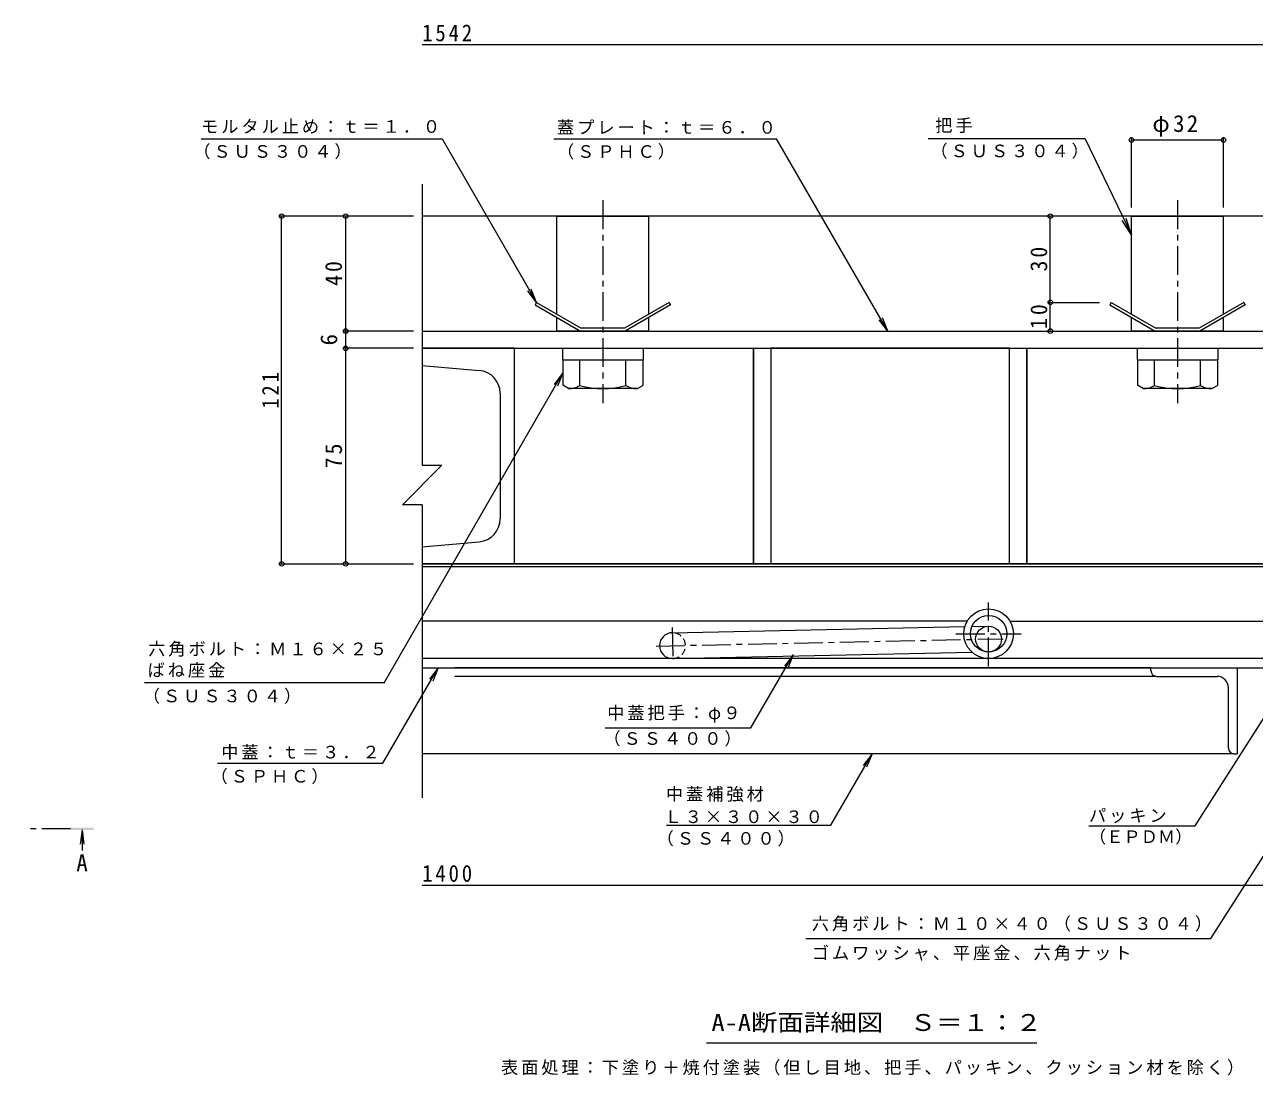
# Model space of a CAD drawing. Units: millimetres on the paper, enlarged 10 times, with parts at other scales. Extents: x -2620 to 2719, y -1962 to 1858.
# Drawn here: x -516 to 1624, y 29 to 1858 of the extents above; entities that cross this region are included whole.
import ezdxf
from ezdxf.enums import TextEntityAlignment as Align

# ---------------------------------------------------------------- set-up
doc = ezdxf.new("R2010")
doc.units = ezdxf.units.MM
doc.header["$LTSCALE"] = 10
doc.header["$PDMODE"] = 32
doc.header["$PDSIZE"] = 8
doc.linetypes.add('CHAIN1', pattern=[8, 5, -1, 1, -1])
doc.linetypes.add('DASHED1', pattern=[1.8, 1.2, -0.6])
for name, color, linetype, lineweight in [('0-2_仕上', 4, 'Continuous', 9), ('0-5_寸法', 7, 'Continuous', 9), ('D-2', 3, 'Continuous', 9), ('D-3', 4, 'Continuous', 9), ('D-5', 7, 'Continuous', 9), ('D-6', 6, 'Continuous', 9), ('D-8', 5, 'Continuous', 5), ('D-9', 134, 'Continuous', 5), ('D-A', 3, 'Continuous', 9), ('D-B', 6, 'Continuous', 9), ('D-C', 2, 'Continuous', 9), ('D-D', 4, 'Continuous', 9), ('D-E', 3, 'Continuous', 9), ('D-F', 7, 'Continuous', 9)]:
    doc.layers.add(name, color=color, linetype=linetype, lineweight=lineweight)
doc.styles.add('ＭＳ ゴシック', font='')
doc.styles.get('ＭＳ ゴシック').set_extended_font_data('MS Gothic')

msp = doc.modelspace()

# ---------------------------------------------------------------- linework, layer by layer
at = {"layer": '0-2_仕上', "linetype": 'CHAIN1'}
msp.add_line((-436.29, 457.96), (-516.32, 457.96), dxfattribs=at)
at = {"layer": '0-2_仕上'}
for q in [(-419.55, 431.18), (-413.02, 431.18), (-416.29, 420.36)]:
    msp.add_line((-416.29, 455.96), q, dxfattribs=at)
msp.add_solid([(-396.29, 455.96), (-396.29, 459.96), (-436.29, 455.96), (-436.29, 459.96)], dxfattribs=at)
at = {"layer": 'D-2'}
for p, q in [((175.57, 1324.24), (1858.73, 1324.24)), ((175.57, 1294.24), (1858.73, 1294.24))]:
    msp.add_line(p, q, dxfattribs=at)
at = {"layer": 'D-2', "linetype": 'CHAIN1'}
for p, q in [((1161.23, 740.75), (1161.23, 851.73)), ((1104.49, 797.49), (1217.97, 797.49))]:
    msp.add_line(p, q, dxfattribs=at)
at = {"layer": 'D-2'}
for radius in [43.25, 31.75]:
    msp.add_circle((1161.23, 797.49), radius, dxfattribs=at)
at = {"layer": 'D-3'}
for p, q in [((1873.73, 1524.24), (175.57, 1524.24)), ((374.54, 1374.24), (372.04, 1369.91)), ((372.04, 1369.91), (451.14, 1324.24)), ((374.54, 1374.24), (452.48, 1329.24)), ((605.42, 1374.24), (527.48, 1329.24)), ((607.92, 1369.91), (528.82, 1324.24)), ((605.42, 1374.24), (607.92, 1369.91)), ((1374.54, 1374.24), (1372.04, 1369.91)), ((1372.04, 1369.91), (1451.14, 1324.24)), ((1374.54, 1374.24), (1452.48, 1329.24)), ((1605.42, 1374.24), (1527.48, 1329.24)), ((1607.92, 1369.91), (1528.82, 1324.24)), ((1605.42, 1374.24), (1607.92, 1369.91)), ((527.48, 1329.24), (452.48, 1329.24)), ((1527.48, 1329.24), (1452.48, 1329.24)), ((451.14, 1324.24), (528.82, 1324.24)), ((1451.14, 1324.24), (1528.82, 1324.24))]:
    msp.add_line(p, q, dxfattribs=at)
at = {"layer": 'D-5'}
for p, q in [((-208.8, 1658.99), (210.13, 1658.99)), ((210.13, 1658.99), (374.54, 1374.24)), ((404.7, 1658.99), (791.88, 1658.99)), ((986.18, 1324.24), (791.88, 1658.99)), ((1329.57, 1658.99), (1056.31, 1658.99)), ((1329.57, 1658.99), (1409.98, 1491.9)), ((1409.98, 1491.9), (1400.61, 1520.4)), ((1409.98, 1491.9), (1393.55, 1517.01)), ((374.54, 1374.24), (359.32, 1394.08)), ((374.54, 1374.24), (364.97, 1397.34)), ((986.18, 1324.24), (970.91, 1344.04)), ((986.18, 1324.24), (976.56, 1347.32)), ((109.2, 712.2), (420.48, 1251.35)), ((420.48, 1251.35), (405.26, 1231.52)), ((420.48, 1251.35), (410.91, 1228.25)), ((821.24, 760.89), (805.98, 741.09)), ((821.24, 760.89), (811.62, 737.81)), ((107.23, 572.41), (203.48, 738.24)), ((203.48, 738.24), (188.21, 718.44)), ((203.48, 738.24), (193.86, 715.16)), ((109.2, 712.2), (-307.79, 712.2)), ((1520.49, 463.12), (1672.22, 701.22)), ((1548.27, 267.11), (1766.68, 609.86)), ((886.53, 464.29), (958.47, 588.24)), ((958.47, 588.24), (943.2, 568.44)), ((958.47, 588.24), (948.85, 565.16)), ((-180.49, 572.41), (107.23, 572.41)), ((600.99, 464.29), (886.53, 464.29)), ((1335.92, 463.12), (1520.49, 463.12)), ((843.4, 267.11), (1548.27, 267.11)), ((1245.24, 84.9), (670.24, 84.9))]:
    msp.add_line(p, q, dxfattribs=at)
msp.add_lwpolyline([(493.85, 633.97), (747.58, 633.97), (821.24, 760.89)], dxfattribs=at)
at = {"layer": 'D-6'}
for p, q in [((175.57, 919.24), (1953.73, 919.24)), ((175.57, 914.24), (1953.73, 914.24)), ((1123.85, 819.24), (175.57, 819.24)), ((1198.61, 819.24), (1768.73, 819.24)), ((610.76, 799.23), (1119.79, 809.88)), ((1132.11, 810.13), (1160.76, 810.73)), ((611.7, 754.24), (1132.53, 765.13)), ((1161.23, 765.73), (1161.7, 765.74))]:
    msp.add_line(p, q, dxfattribs=at)
at = {"layer": 'D-6', "linetype": 'CHAIN1'}
for p, q in [((610.57, 808.24), (611.82, 748.36)), ((582.71, 776.14), (1186.51, 788.77))]:
    msp.add_line(p, q, dxfattribs=at)
at = {"layer": 'D-6'}
msp.add_circle((1161.23, 788.24), 22.5, dxfattribs=at)
msp.add_arc((611.23, 776.74), 22.5, 90, 270, dxfattribs=at)
at = {"layer": 'D-6', "linetype": 'DASHED1'}
msp.add_arc((611.23, 776.74), 22.5, 270, 90, dxfattribs=at)
at = {"layer": 'D-8'}
for p, q in [((175.57, 1294.24), (1843.73, 1294.24)), ((1843.73, 919.24), (175.57, 919.24))]:
    msp.add_line(p, q, dxfattribs=at)
at = {"layer": 'D-9'}
for p, q in [((336.23, 1294.24), (175.57, 1294.24)), ((336.23, 919.24), (336.23, 1294.24)), ((175.57, 1264.55), (274.71, 1255.88)), ((420.48, 1274.24), (420.48, 1229.87)), ((449.98, 1229.73), (449.98, 1274.24)), ((529.98, 1229.73), (529.98, 1274.24)), ((559.48, 1274.24), (559.48, 1229.73)), ((1420.48, 1274.24), (1420.48, 1229.87)), ((1449.98, 1229.73), (1449.98, 1274.24)), ((1529.98, 1229.73), (1529.98, 1274.24)), ((1559.48, 1274.24), (1559.48, 1229.73)), ((430.02, 1224.36), (420.48, 1229.87)), ((549.98, 1224.24), (430.23, 1224.24)), ((549.98, 1224.24), (559.48, 1229.73)), ((1430.02, 1224.36), (1420.48, 1229.87)), ((1549.98, 1224.24), (1430.23, 1224.24)), ((1549.98, 1224.24), (1559.48, 1229.73)), ((311.23, 1216.03), (311.23, 997.46)), ((175.57, 948.94), (274.71, 957.61)), ((336.23, 919.24), (175.57, 919.24))]:
    msp.add_line(p, q, dxfattribs=at)
for centre, radius, start, end in [((271.23, 1216.03), 40, 0, 85.00056), ((431.27, 1258.75), 34.53, 267.86055, 302.81094), ((489.98, 1372.84), 148.6, 254.38446, 285.61554), ((548.69, 1258.75), 34.53, 237.18906, 272.13945), ((1431.27, 1258.75), 34.53, 267.86055, 302.81094), ((1489.98, 1372.84), 148.6, 254.38446, 285.61554), ((1548.69, 1258.75), 34.53, 237.18906, 272.13945), ((271.23, 997.46), 40, 275.00003, 0)]:
    msp.add_arc(centre, radius, start, end, dxfattribs=at)
at = {"layer": 'D-A'}
for p, q in [((1879.23, 754.24), (175.57, 754.24)), ((175.57, 738.24), (1879.23, 738.24))]:
    msp.add_line(p, q, dxfattribs=at)
at = {"layer": 'D-B'}
for p, q in [((1443.73, 738.24), (232.1, 738.24)), ((1443.73, 738.24), (1593.73, 738.24)), ((1443.73, 733.24), (1443.73, 738.24)), ((1593.73, 738.24), (1593.73, 588.24)), ((1453.73, 723.24), (232.1, 723.24)), ((1453.73, 723.24), (1558.73, 723.24)), ((1578.73, 598.24), (1578.73, 703.24)), ((1588.73, 588.24), (175.57, 588.24)), ((1588.73, 588.24), (1593.73, 588.24))]:
    msp.add_line(p, q, dxfattribs=at)
for centre, radius, start, end in [((1453.73, 733.24), 10, 180, 270), ((1558.73, 703.24), 20, 0, 90), ((1588.73, 598.24), 10, 180, 270)]:
    msp.add_arc(centre, radius, start, end, dxfattribs=at)
at = {"layer": 'D-C', "linetype": 'CHAIN1'}
for p, q in [((489.98, 1551.92), (489.98, 1198.61)), ((1489.98, 1551.92), (1489.98, 1198.61))]:
    msp.add_line(p, q, dxfattribs=at)
at = {"layer": 'D-C'}
for p, q in [((409.98, 1524.24), (569.98, 1524.24)), ((409.98, 1353.78), (409.98, 1524.24)), ((569.98, 1353.78), (569.98, 1524.24)), ((1409.98, 1524.24), (1569.98, 1524.24)), ((1409.98, 1353.78), (1409.98, 1524.24)), ((1569.98, 1353.78), (1569.98, 1524.24)), ((409.98, 1324.24), (409.98, 1348.01)), ((569.98, 1324.24), (569.98, 1348.01)), ((1409.98, 1324.24), (1409.98, 1348.01)), ((1569.98, 1324.24), (1569.98, 1348.01)), ((569.98, 1324.24), (409.98, 1324.24)), ((1569.98, 1324.24), (1409.98, 1324.24))]:
    msp.add_line(p, q, dxfattribs=at)
at = {"layer": 'D-C', "color": 134, "lineweight": 5}
for p, q in [((419.98, 1294.24), (559.98, 1294.24)), ((559.98, 1294.24), (559.98, 1274.24)), ((1419.98, 1294.24), (1559.98, 1294.24)), ((1559.98, 1294.24), (1559.98, 1274.24))]:
    msp.add_line(p, q, dxfattribs=at)
for points in [[(419.98, 1294.24), (419.98, 1274.24), (559.98, 1274.24)], [(1419.98, 1294.24), (1419.98, 1274.24), (1559.98, 1274.24)]]:
    msp.add_lwpolyline(points, dxfattribs=at)
at = {"layer": 'D-D'}
for points in [[(336.23, 1294.24), (752.06, 1294.24), (752.06, 919.24), (336.23, 919.24)], [(782.06, 919.24), (1197.9, 919.24), (1197.9, 1294.24), (782.06, 1294.24)], [(1227.9, 1294.24), (1643.73, 1294.24), (1643.73, 919.24), (1227.9, 919.24)]]:
    msp.add_lwpolyline(points, close=True, dxfattribs=at)
at = {"layer": 'D-E', "color": 2}
for points in [[(782.06, 919.24), (752.06, 919.24), (752.06, 1294.24), (782.06, 1294.24)], [(1227.9, 919.24), (1197.9, 919.24), (1197.9, 1294.24), (1227.9, 1294.24)]]:
    msp.add_lwpolyline(points, close=True, dxfattribs=at)
at = {"layer": 'D-F'}
for p, q in [((1998.73, 1822.22), (175.57, 1822.22)), ((1409.98, 1539.24), (1409.98, 1661.86)), ((1409.98, 1656.86), (1569.98, 1656.86)), ((1569.98, 1539.24), (1569.98, 1661.86)), ((175.57, 1580), (175.57, 1090.65)), ((160.57, 1524.24), (-71.97, 1524.24)), ((-68.97, 919.24), (-68.97, 1524.24)), ((42.46, 1324.24), (42.46, 1524.24)), ((1268.65, 1374.24), (1268.65, 1524.24)), ((1265.65, 1374.24), (1354.54, 1374.24)), ((1268.65, 1324.24), (1268.65, 1374.24)), ((160.57, 1324.24), (37.46, 1324.24)), ((42.46, 1294.24), (42.46, 1324.24)), ((160.57, 1294.24), (37.46, 1294.24)), ((42.46, 919.24), (42.46, 1294.24)), ((175.57, 1021.83), (141.17, 1021.83)), ((175.57, 1021.83), (175.57, 511.7)), ((-71.97, 919.24), (160.57, 919.24)), ((1643.72, 359.34), (175.57, 359.34))]:
    msp.add_line(p, q, dxfattribs=at)
msp.add_lwpolyline([(175.57, 1090.65), (209.98, 1090.65), (141.17, 1021.83)], dxfattribs=at)
for p in [(1409.98, 1656.86), (1569.98, 1656.86), (-68.97, 1524.24), (42.46, 1524.24), (1268.65, 1524.24), (1268.65, 1374.24), (42.46, 1324.24), (1268.65, 1324.24), (42.46, 1294.24), (-68.97, 919.24), (42.46, 919.24)]:
    msp.add_point(p, dxfattribs=at)

# ---------------------------------------------------------------- texts
at = {"layer": '0-5_寸法', "color": 2, "style": 'ＭＳ ゴシック'}
msp.add_text('A', height=29.33, dxfattribs=at).set_placement((-426.29, 375.27), align=Align.BOTTOM_LEFT)
at = {"layer": 'D-5', "style": 'ＭＳ ゴシック'}
msp.add_text('（ＥＰＤＭ）', height=21.99, dxfattribs=at).set_placement((1335.92, 426.55), align=Align.BOTTOM_LEFT)
at = {"layer": 'D-5', "color": 2, "style": 'ＭＳ ゴシック', "width": 1.15}
msp.add_text('A-A断面詳細図\u3000Ｓ＝１：２', height=29.33, dxfattribs=at).set_placement((678.99, 97.4), align=Align.BOTTOM_LEFT)
at = {"layer": 'D-5', "char_height": 21.99, "attachment_point": 7, "style": 'ＭＳ ゴシック'}
for s, insert in [('\\T1.17;モルタル止め：ｔ＝１．０', (-209.2, 1668)), ('\\T1.17;蓋プレート：ｔ＝６．０', (410.03, 1666.54)), ('\\T1.17;把手', (1068.41, 1668.83)), ('\\T1.17;（ＳＵＳ３０４）', (-222.76, 1623.09)), ('\\T1.17;（ＳＰＨＣ）', (410.03, 1622.87)), ('\\T1.17;（ＳＵＳ３０４）', (1059.99, 1623.93)), ('\\T1.17;六角ボルト：Ｍ１６×２５', (-301.26, 757.55)), ('\\T1.17;ばね座金', (-302.3, 720.83)), ('\\T1.17;（ＳＵＳ３０４）', (-310.57, 675.27)), ('\\T1.17;中蓋把手：φ９', (497.57, 642.86)), ('\\T1.17;（ＳＳ４００）', (490.92, 601.32)), ('\\T1.17;中蓋：ｔ＝３．２', (-174.06, 578.11)), ('\\T1.17;（ＳＰＨＣ）', (-192.73, 535.55)), ('\\T1.17;中蓋補強材', (599.71, 504.79)), ('\\T1.17;パッキン', (1335.92, 467.94)), ('\\T1.17;Ｌ３×３０×３０', (597.36, 467.6)), ('\\T1.17;（ＳＳ４００）', (583.52, 427.46)), ('\\T1.17;六角ボルト：Ｍ１０×４０（ＳＵＳ３０４）', (853.54, 279.13)), ('\\T1.17;ゴムワッシャ、平座金、六角ナット', (853.54, 228.3)), ('\\T1.17;表面処理：下塗り＋焼付塗装（但し目地、把手、パッキン、クッション材を除く）', (312.74, 28.77))]:
    msp.add_mtext(s, dxfattribs=dict(at, insert=insert))
at = {"layer": 'D-F', "color": 2, "style": 'ＭＳ ゴシック'}
msp.add_text('6', height=29.33, rotation=90, dxfattribs=at).set_placement((36.46, 1299.24), align=Align.BOTTOM_LEFT)
at = {"layer": 'D-F', "color": 2, "char_height": 29.33, "attachment_point": 7, "style": 'ＭＳ ゴシック'}
for s, insert in [('\\T1.28;\\W0.9;1542', (175.57, 1828.22)), ('\\T1.19;φ32', (1446.23, 1662.86)), ('\\T1.28;\\W0.9;1400', (175.57, 365.34))]:
    msp.add_mtext(s, dxfattribs=dict(at, insert=insert))
at = {"layer": 'D-F', "color": 2, "char_height": 29.33, "attachment_point": 7, "rotation": 90, "style": 'ＭＳ ゴシック'}
for s, insert in [('\\T1.27;\\W0.95;30', (1263.65, 1427.99)), ('\\T1.27;\\W0.95;40', (36.46, 1402.99)), ('\\T1.27;\\W0.95;10', (1263.65, 1327.99)), ('\\T1.27;\\W0.9;121', (-73.97, 1189.24)), ('\\T1.27;\\W0.95;75', (36.46, 1085.49))]:
    msp.add_mtext(s, dxfattribs=dict(at, insert=insert))

doc.saveas('drawing.dxf')
